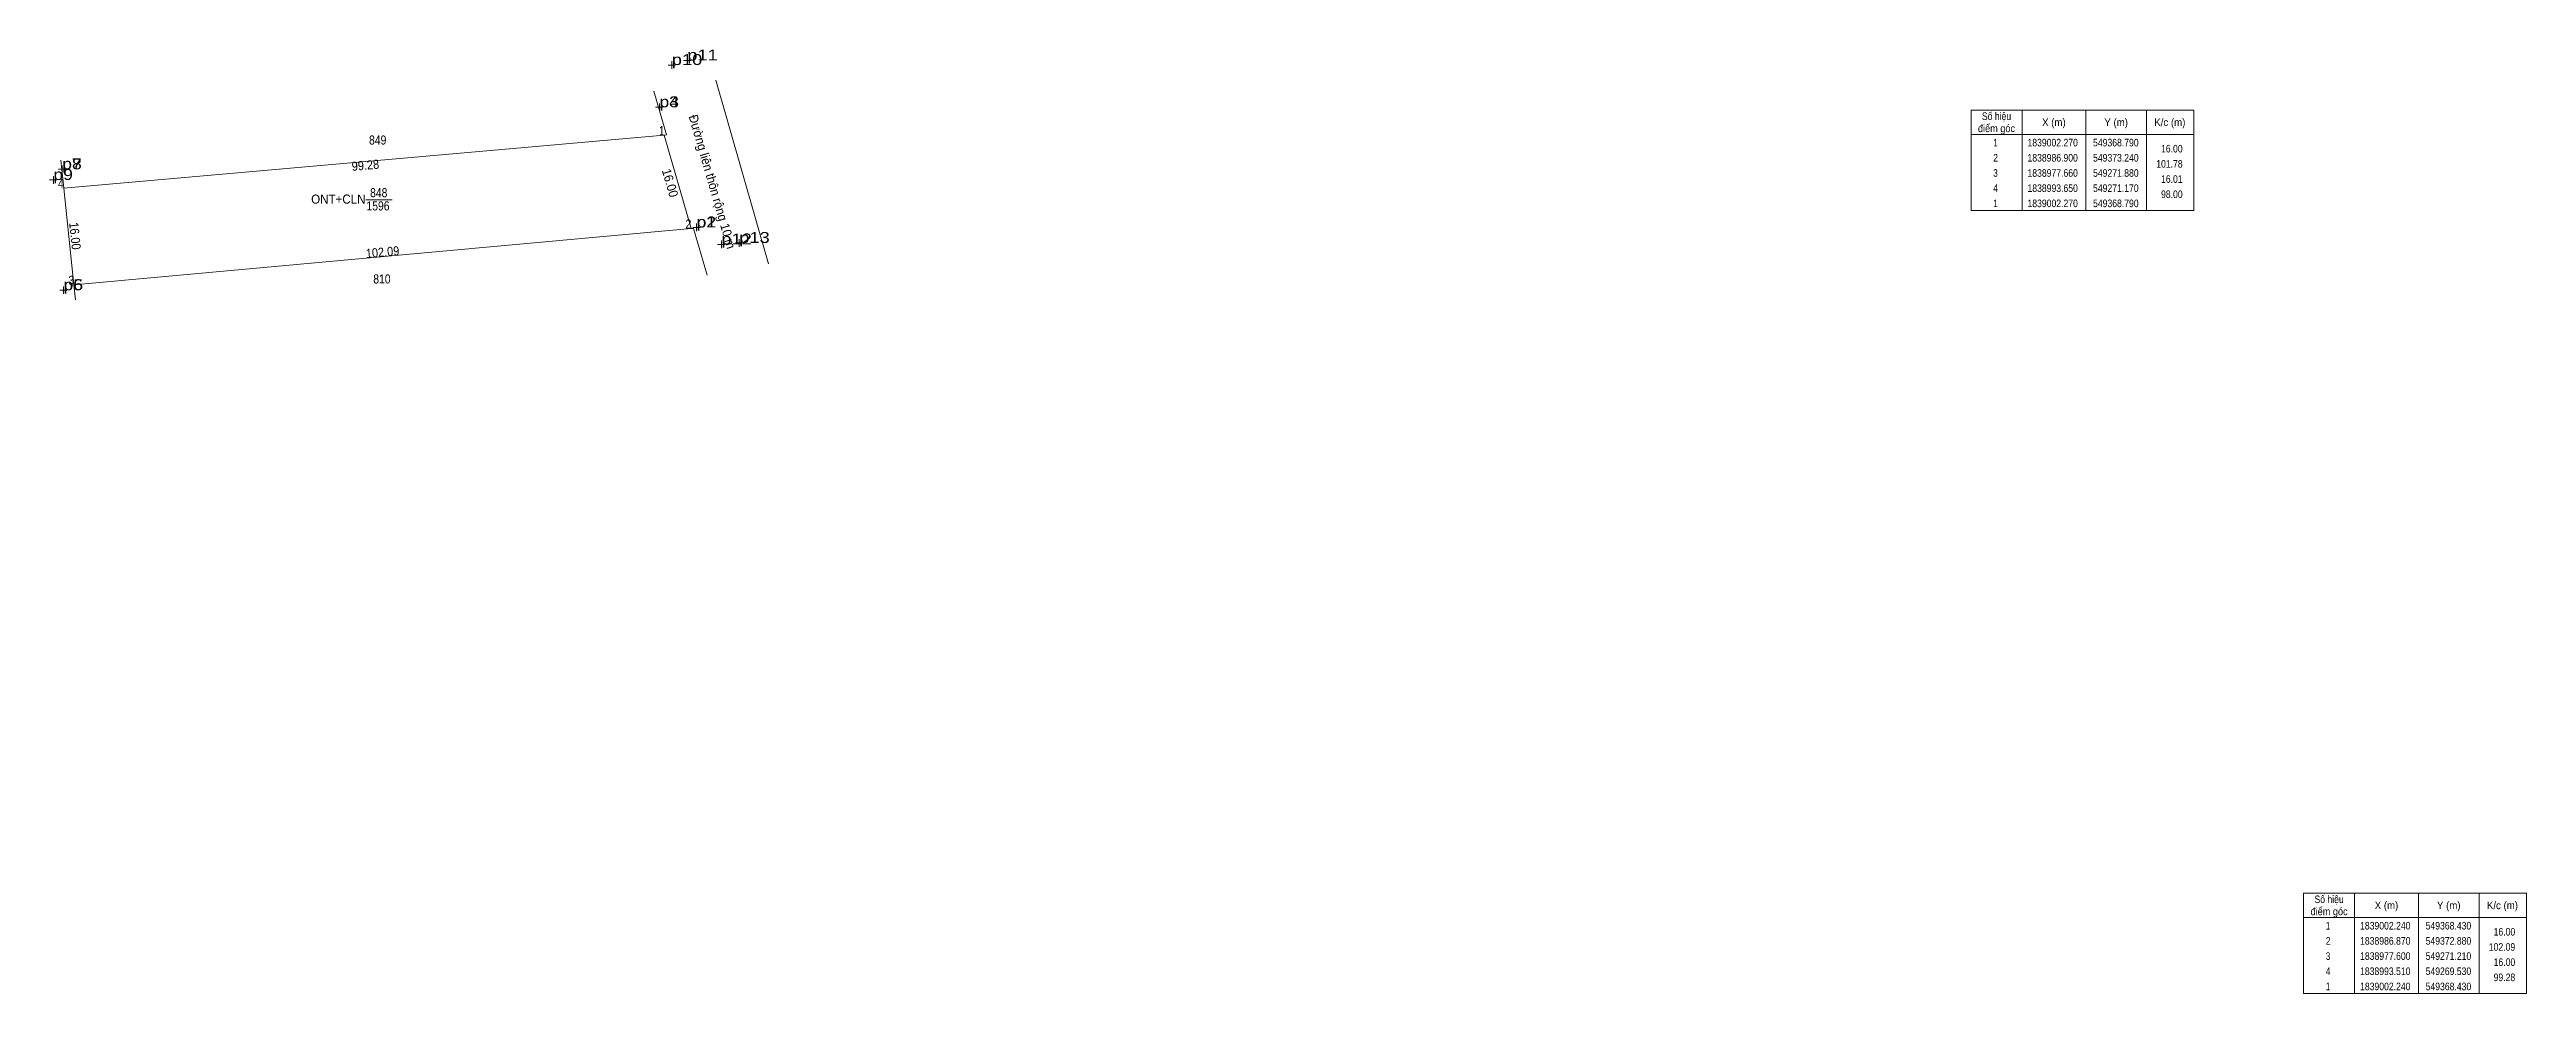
# Model space of a CAD drawing. Header units: metres. Extents: x 548978 to 549675, y 1838861 to 1839105.
# Drawn here: x 549267.2 to 549675.1, y 1838860.9 to 1839016.3 of the extents above; entities that cross this region are included whole.
import ezdxf
from ezdxf.enums import TextEntityAlignment as Align

# ---------------------------------------------------------------- set-up
doc = ezdxf.new("R2010")
doc.units = ezdxf.units.M
doc.header["$LTSCALE"] = 0.72
for name, color, linetype, lineweight in [('1', 7, 'Continuous', 13), ('10', 7, 'Continuous', 13), ('15', 7, 'Continuous', 13), ('18', 7, 'Continuous', 13), ('27', 7, 'Continuous', 13), ('30', 7, 'Continuous', 13), ('63', 7, 'Continuous', 13), ('7', 7, 'Continuous', 13)]:
    doc.layers.add(name, color=color, linetype=linetype, lineweight=lineweight)
doc.layers.add('12', color=7, linetype='Continuous')

msp = doc.modelspace()

# ---------------------------------------------------------------- linework, layer by layer
at = {"layer": '1'}
msp.add_lwpolyline([(549368.43, 1839002.24), (549372.88, 1838986.87), (549271.21, 1838977.6), (549269.53, 1838993.51)], close=True, dxfattribs=at)
at = {"layer": '10'}
msp.add_line((549269.53, 1838993.51), (549368.43, 1839002.24), dxfattribs=at)
at = {"layer": '15'}
for p, q in [((549368.43, 1839002.24), (549368.79, 1839002.27)), ((549372.88, 1838986.87), (549373.24, 1838986.9))]:
    msp.add_line(p, q, dxfattribs=at)
at = {"layer": '18'}
for p, q in [((549368.79, 1839002.27), (549366.7, 1839009.46)), ((549372.88, 1838986.87), (549368.43, 1839002.24)), ((549269.53, 1838993.51), (549269.05, 1838998.13)), ((549271.21, 1838977.6), (549372.88, 1838986.87)), ((549375.47, 1838979.21), (549373.24, 1838986.9)), ((549271.47, 1838975.14), (549271.21, 1838977.6))]:
    msp.add_line(p, q, dxfattribs=at)
at = {"layer": '27'}
msp.add_line((549376.94, 1839011.28), (549385.59, 1838981.08), dxfattribs=at)
at = {"layer": '30'}
msp.add_line((549269.53, 1838993.51), (549271.21, 1838977.6), dxfattribs=at)
at = {"layer": '63'}
for p, q in [((549592.02, 1839006.36), (549592.02, 1838989.86)), ((549602.52, 1839006.36), (549602.52, 1838989.86)), ((549612.52, 1839006.36), (549612.52, 1838989.86)), ((549583.62, 1839002.36), (549620.32, 1839002.36)), ((549319.27, 1838991.62), (549323.63, 1838991.62)), ((549646.79, 1838877.42), (549646.79, 1838860.92)), ((549657.29, 1838877.42), (549657.29, 1838860.92)), ((549667.29, 1838877.42), (549667.29, 1838860.92)), ((549638.39, 1838873.42), (549675.09, 1838873.42))]:
    msp.add_line(p, q, dxfattribs=at)
for points in [[(549583.62, 1839006.36), (549620.32, 1839006.36), (549620.32, 1838989.86), (549583.62, 1838989.86)], [(549638.39, 1838877.42), (549675.09, 1838877.42), (549675.09, 1838860.92), (549638.39, 1838860.92)]]:
    msp.add_lwpolyline(points, close=True, dxfattribs=at)
at = {"layer": '7'}
for p, q in [((549370.3, 1839013.79), (549369.05, 1839013.79)), ((549369.67, 1839013.17), (549369.67, 1839014.41)), ((549372.84, 1839014.54), (549371.59, 1839014.54)), ((549372.22, 1839013.92), (549372.22, 1839015.17)), ((549368.26, 1839006.85), (549367.01, 1839006.85)), ((549368.26, 1839006.84), (549367.01, 1839006.84)), ((549367.64, 1839006.23), (549367.64, 1839007.48)), ((549367.64, 1839006.22), (549367.64, 1839007.47)), ((549269.91, 1838996.63), (549268.66, 1838996.63)), ((549269.91, 1838996.62), (549268.67, 1838996.62)), ((549269.28, 1838996.01), (549269.28, 1838997.25)), ((549269.29, 1838996), (549269.29, 1838997.25)), ((549268.45, 1838994.87), (549267.2, 1838994.87)), ((549267.83, 1838994.25), (549267.83, 1838995.49)), ((549374.37, 1838987.06), (549373.12, 1838987.06)), ((549374.38, 1838987.05), (549373.13, 1838987.05)), ((549373.74, 1838986.43), (549373.74, 1838987.68)), ((549373.76, 1838986.42), (549373.76, 1838987.67)), ((549377.83, 1838983.63), (549377.83, 1838984.88)), ((549381.4, 1838984.5), (549380.15, 1838984.5)), ((549380.77, 1838983.87), (549380.77, 1838985.12)), ((549378.46, 1838984.25), (549377.21, 1838984.25)), ((549270.12, 1838976.72), (549268.87, 1838976.72)), ((549270.13, 1838976.71), (549268.89, 1838976.71)), ((549269.49, 1838976.1), (549269.49, 1838977.35)), ((549269.51, 1838976.09), (549269.51, 1838977.33))]:
    msp.add_line(p, q, dxfattribs=at)

# ---------------------------------------------------------------- texts
at = {"layer": '1'}
for s, width, p in [('849', 0.85, (549321.245, 1839000.69)), ('ONT+CLN', 0.95, (549314.755, 1838990.96)), ('848', 0.85, (549321.41, 1838992.02)), ('1596', 0.85, (549321.29, 1838989.85))]:
    msp.add_text(s, height=1.5, dxfattribs=dict(at, width=width)).set_placement(p, align=Align.CENTER)
at = {"layer": '12'}
for s, width, p in [('p10', 1.25, (549369.67, 1839013.79)), ('p11', 1.25, (549372.22, 1839014.54)), ('p3', 1.2, (549367.64, 1839006.84)), ('p4', 1.2, (549367.64, 1839006.85)), ('p9', 1.2, (549267.83, 1838994.87)), ('p7', 1.2, (549269.28, 1838996.63)), ('p8', 1.2, (549269.29, 1838996.62)), ('p1', 1.2, (549373.74, 1838987.06)), ('p2', 1.2, (549373.76, 1838987.05)), ('p12', 1.25, (549377.83, 1838984.25)), ('p13', 1.25, (549380.78, 1838984.5)), ('p6', 1.2, (549269.49, 1838976.72)), ('p5', 1.2, (549269.51, 1838976.71))]:
    msp.add_text(s, height=1.8, dxfattribs=dict(at, width=width)).set_placement(p)
at = {"layer": '18', "width": 0.85}
msp.add_text('810', height=1.5, dxfattribs=at).set_placement((549321.935, 1838977.82), align=Align.CENTER)
at = {"layer": '63'}
for s, rotation, width, p in [('Đường liên thôn rộng 10 m', 286.147, 0.95, (549375.609, 1838994.374)), ('99.28', 5.044, 0.9, (549319.284, 1838996.545)), ('16.00', 286.147, 0.95, (549368.676, 1838994.169)), ('16.00', 276.028, 0.9, (549270.657, 1838985.574)), ('102.09', 5.21, 0.9, (549322.107, 1838982.248))]:
    msp.add_text(s, height=1.5, rotation=rotation, dxfattribs=dict(at, width=width)).set_placement(p, align=Align.CENTER)
for s, width, p in [('Số hiệu', 0.85, (549587.82, 1839004.74)), ('X (m)', 0.95, (549597.27, 1839003.74)), ('Y (m)', 0.95, (549607.525, 1839003.74)), ('K/c (m)', 0.95, (549616.365, 1839003.74)), ('điểm góc', 0.9, (549587.82, 1839002.74)), (' 1', 0.75, (549587.47, 1839000.39)), ('1839002.270', 0.85, (549597.07, 1839000.39)), ('549368.790', 0.85, (549607.47, 1839000.39)), (' 3', 0.8, (549587.465, 1838995.39)), (' 2', 0.85, (549587.475, 1838997.89)), ('1838986.900', 0.85, (549597.07, 1838997.89)), ('1838977.660', 0.85, (549597.07, 1838995.39)), ('549373.240', 0.85, (549607.47, 1838997.89)), ('549271.880', 0.85, (549607.47, 1838995.39)), (' 4', 0.85, (549587.47, 1838992.89)), ('1838993.650', 0.85, (549597.07, 1838992.89)), ('549271.170', 0.85, (549607.47, 1838992.89)), (' 1', 0.75, (549587.47, 1838990.39)), ('1839002.270', 0.85, (549597.07, 1838990.39)), ('549368.790', 0.85, (549607.47, 1838990.39)), ('điểm góc', 0.9, (549642.59, 1838873.8)), ('Số hiệu', 0.85, (549642.59, 1838875.8)), ('X (m)', 0.95, (549652.04, 1838874.8)), ('Y (m)', 0.95, (549662.295, 1838874.8)), ('K/c (m)', 0.95, (549671.135, 1838874.8)), (' 2', 0.85, (549642.245, 1838868.95)), (' 1', 0.75, (549642.24, 1838871.45)), ('1839002.240', 0.85, (549651.84, 1838871.45)), ('1838986.870', 0.85, (549651.84, 1838868.95)), ('549368.430', 0.85, (549662.24, 1838871.45)), ('549372.880', 0.85, (549662.24, 1838868.95)), (' 3', 0.8, (549642.235, 1838866.45)), ('1838977.600', 0.85, (549651.84, 1838866.45)), ('549271.210', 0.85, (549662.24, 1838866.45)), (' 4', 0.85, (549642.24, 1838863.95)), (' 1', 0.75, (549642.24, 1838861.45)), ('1838993.510', 0.85, (549651.84, 1838863.95)), ('1839002.240', 0.85, (549651.84, 1838861.45)), ('549269.530', 0.85, (549662.24, 1838863.95)), ('549368.430', 0.85, (549662.24, 1838861.45))]:
    msp.add_text(s, height=1.25, dxfattribs=dict(at, width=width)).set_placement(p, align=Align.CENTER)
for s, height, width, p in [(' 1', 1.5, 0.75, (549368.43, 1839002.24)), ('16.00', 1.25, 0.85, (549618.47, 1838999.39)), ('101.78', 1.25, 0.85, (549618.47, 1838996.89)), (' 4', 1.5, 0.85, (549269.53, 1838993.51)), ('98.00', 1.25, 0.85, (549618.47, 1838991.89)), ('16.01', 1.25, 0.85, (549618.47, 1838994.39)), (' 2', 1.5, 0.85, (549372.88, 1838986.87)), (' 3', 1.5, 0.8, (549271.21, 1838977.6)), ('16.00', 1.25, 0.85, (549673.24, 1838870.45)), ('102.09', 1.25, 0.85, (549673.24, 1838867.95)), ('16.00', 1.25, 0.85, (549673.24, 1838865.45)), ('99.28', 1.25, 0.85, (549673.24, 1838862.95))]:
    msp.add_text(s, height=height, dxfattribs=dict(at, width=width)).set_placement(p, align=Align.RIGHT)

doc.saveas('drawing.dxf')
